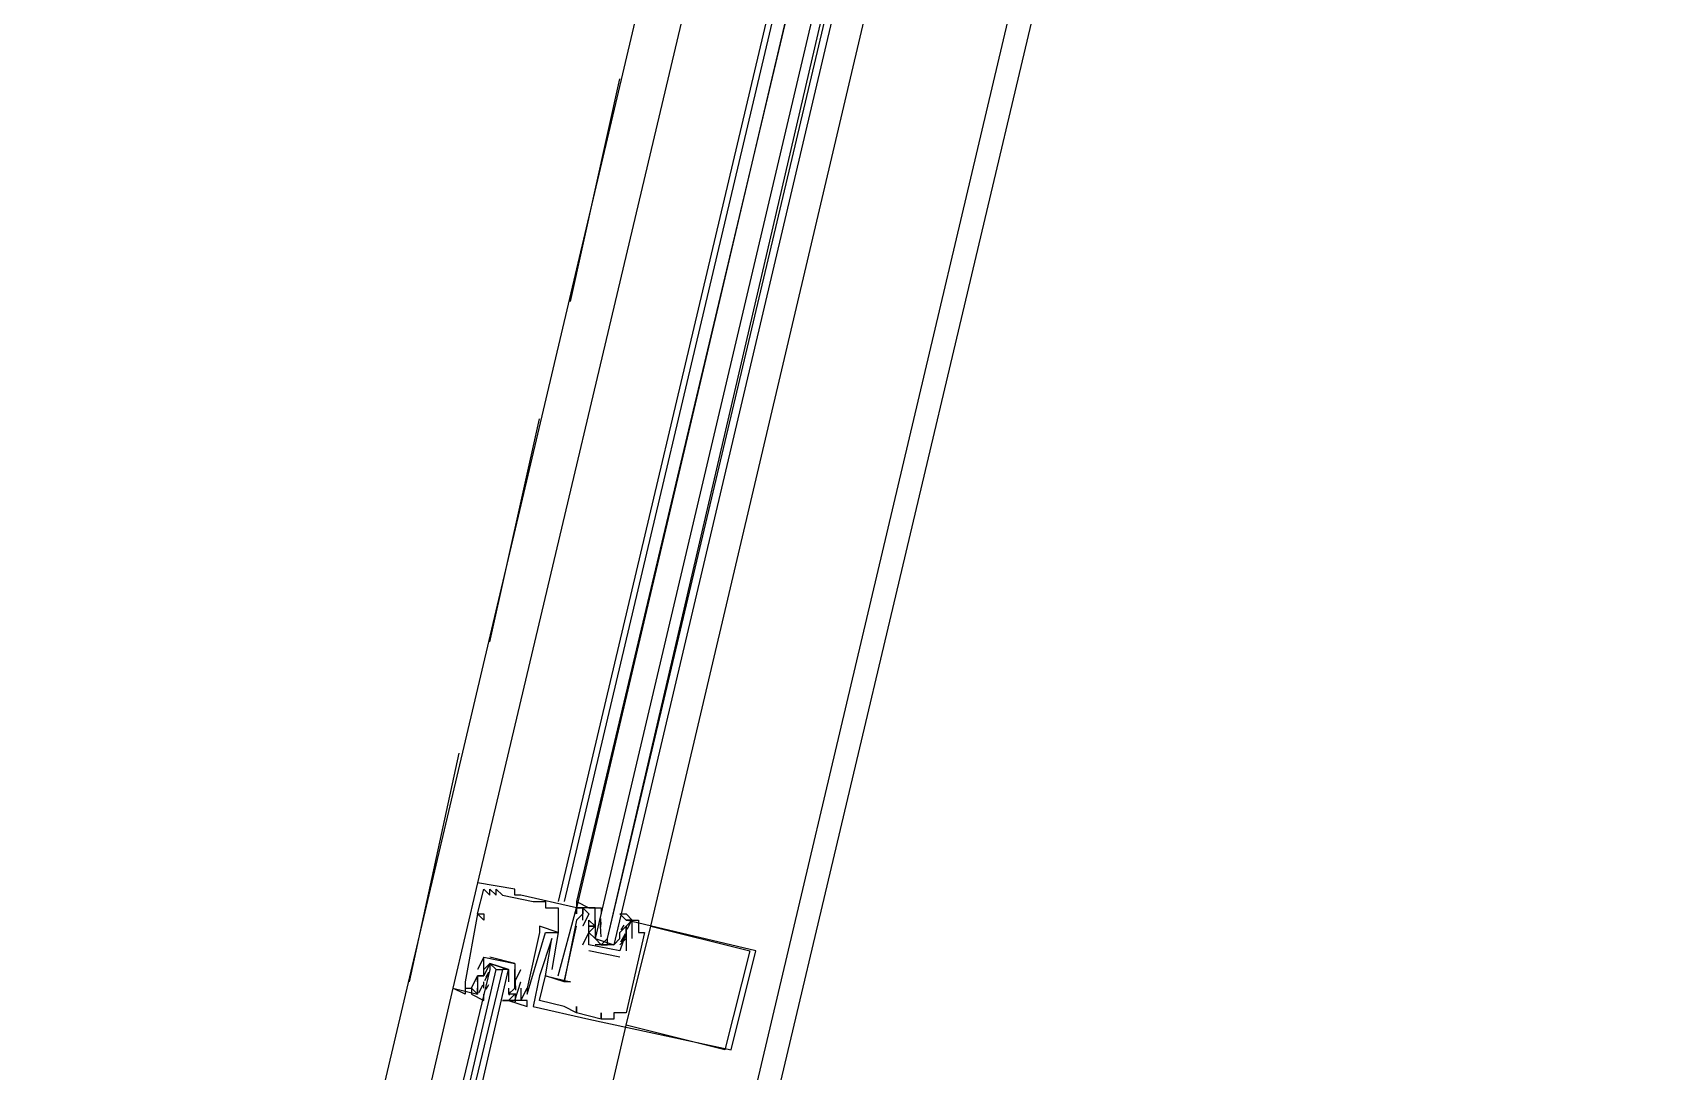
# Model space of a CAD drawing. Header units: feet. Extents: x -84 to 198, y -22 to 181.
# Drawn here: x 86.627 to 90.12, y 19.091 to 21.331 of the extents above; entities that cross this region are included whole.
import ezdxf

# ---------------------------------------------------------------- set-up
doc = ezdxf.new("R2010")
doc.units = ezdxf.units.FT
doc.layers.add('A-LINEA', color=7, linetype='CONTINUOUS')

msp = doc.modelspace()

# ---------------------------------------------------------------- linework, layer by layer
at = {"layer": 'A-LINEA'}
for p, q in [((87.16, 14.5111), (90.12, 27.0044)), ((86.6267, 15.8444), (88.3467, 23.1378)), ((87.3867, 15.6711), (89.1067, 22.9511)), ((88.3467, 22.7111), (87.5867, 19.4978)), ((88.52, 22.6711), (87.76, 19.4578)), ((88.5333, 22.6711), (87.7733, 19.4578)), ((88.56, 22.6711), (87.8, 19.4444)), ((88.56, 22.6578), (87.8, 19.4578)), ((87.96, 19.4044), (88.72, 22.6311)), ((87.7867, 20.7511), (87.8933, 21.2311)), ((87.6133, 20.0178), (87.72, 20.4978)), ((87.44, 19.2844), (87.5467, 19.7778)), ((87.5867, 19.4978), (87.5867, 19.4978)), ((87.6, 19.4844), (87.6, 19.4844)), ((87.6133, 19.4844), (87.6133, 19.4844)), ((87.6133, 19.4711), (87.6133, 19.4711)), ((87.6267, 19.4844), (87.6267, 19.4844)), ((87.6267, 19.4711), (87.6267, 19.4711)), ((87.64, 19.4711), (87.64, 19.4711)), ((87.6667, 19.4844), (87.6667, 19.4844)), ((87.6667, 19.4711), (87.6667, 19.4711)), ((87.68, 19.4711), (87.68, 19.4711)), ((87.7067, 19.4578), (87.7067, 19.4578)), ((87.72, 19.4578), (87.72, 19.4578)), ((87.7333, 19.4578), (87.7333, 19.4578)), ((87.8, 19.4578), (87.8, 19.4444)), ((87.8, 19.4578), (87.8, 19.4444)), ((87.8, 19.4578), (87.8, 19.4444)), ((87.5867, 19.4311), (87.5867, 19.4311)), ((87.5867, 19.4311), (87.5867, 19.4311)), ((87.6, 19.4311), (87.6, 19.4311)), ((87.7333, 19.4444), (87.7333, 19.4444)), ((87.76, 19.4444), (87.76, 19.4444)), ((87.8, 19.4444), (87.8, 19.4444)), ((87.8, 19.4444), (87.8, 19.4444)), ((87.8, 19.4444), (87.8, 19.4444)), ((87.8, 19.4311), (87.8, 19.4311)), ((87.8133, 19.4444), (87.8133, 19.4444)), ((87.8133, 19.4444), (87.8133, 19.4444)), ((87.8133, 19.4311), (87.8133, 19.4311)), ((87.8133, 19.4311), (87.8133, 19.4311)), ((87.8267, 19.4311), (87.8267, 19.4311)), ((87.84, 19.4444), (87.84, 19.4444)), ((87.84, 19.4311), (87.84, 19.4311)), ((87.6, 19.4178), (87.6, 19.4178)), ((87.72, 19.4044), (87.72, 19.4044)), ((87.72, 19.3911), (87.72, 19.3911)), ((87.7333, 19.3911), (87.7333, 19.3911)), ((87.76, 19.3911), (87.76, 19.3911)), ((87.76, 19.3911), (87.76, 19.3911)), ((87.8, 19.4178), (87.8, 19.4178)), ((87.8, 19.4178), (87.8, 19.4178)), ((87.8, 19.4044), (87.8, 19.4044)), ((87.8133, 19.4178), (87.8133, 19.4178)), ((87.8133, 19.4044), (87.8133, 19.4044)), ((87.8133, 19.3644), (87.8267, 19.3911)), ((87.8267, 19.4178), (87.8267, 19.4178)), ((87.8267, 19.4044), (87.8267, 19.4044)), ((87.8267, 19.4044), (87.8267, 19.4044)), ((87.8267, 19.3911), (87.8267, 19.3911)), ((87.84, 19.4178), (87.84, 19.4178)), ((87.84, 19.4178), (87.84, 19.4044)), ((87.84, 19.4044), (87.84, 19.4044)), ((87.84, 19.3911), (87.84, 19.3911)), ((87.8525, 19.3889), (87.8519, 19.4093)), ((87.8532, 19.408), (87.8522, 19.4199)), ((87.8532, 19.3813), (87.8522, 19.3932)), ((87.8526, 19.4027), (87.8523, 19.421)), ((87.8533, 19.4044), (87.8533, 19.4044)), ((87.8933, 19.3911), (87.9067, 19.4044)), ((87.8933, 19.4044), (87.8933, 19.4044)), ((87.9047, 19.3883), (87.895, 19.3703)), ((87.9018, 19.4067), (87.8956, 19.3965)), ((87.9067, 19.4178), (87.9067, 19.4178)), ((87.9067, 19.4044), (87.9067, 19.4044)), ((87.9067, 19.3911), (87.9067, 19.3911)), ((87.9067, 19.3911), (87.9067, 19.3911)), ((87.9169, 19.4137), (87.9085, 19.3974)), ((87.92, 19.4178), (87.92, 19.4178)), ((87.9333, 19.4178), (87.9333, 19.4178)), ((87.9333, 19.3911), (87.9333, 19.3911)), ((87.9467, 19.3911), (87.9467, 19.3911)), ((87.96, 19.4044), (87.96, 19.4044)), ((87.7467, 19.3778), (87.7467, 19.3778)), ((87.8133, 19.3644), (87.8133, 19.3644)), ((87.8267, 19.3644), (87.8267, 19.3644)), ((87.8267, 19.3644), (87.8267, 19.3644)), ((87.88, 19.3644), (87.84, 19.3644)), ((87.8533, 19.3644), (87.8667, 19.3644)), ((87.8933, 19.3778), (87.8933, 19.3778)), ((87.9018, 19.38), (87.8956, 19.3698)), ((87.9067, 19.3778), (87.9067, 19.3778)), ((87.9067, 19.3778), (87.9067, 19.3778)), ((87.92, 19.3778), (87.92, 19.3778)), ((87.6, 19.3378), (87.6, 19.3378)), ((87.6, 19.3378), (87.6, 19.3378)), ((87.6133, 19.3378), (87.6133, 19.3378)), ((87.6667, 19.3244), (87.6667, 19.3244)), ((87.6667, 19.3244), (87.6667, 19.3244)), ((87.8933, 19.3378), (87.8267, 19.3511)), ((87.8267, 19.3511), (87.8267, 19.3511)), ((87.8933, 19.3511), (87.8933, 19.3511)), ((87.8933, 19.3511), (87.8933, 19.3511)), ((87.8933, 19.3378), (87.8933, 19.3378)), ((87.9067, 19.3511), (87.9067, 19.3511)), ((88.1733, 19.3511), (88.1733, 19.3511)), ((88.1867, 19.3511), (88.1867, 19.3511)), ((87.56, 19.2844), (87.56, 19.2844)), ((87.5867, 19.3111), (87.5867, 19.3111)), ((87.5867, 19.2978), (87.5867, 19.2978)), ((87.5867, 19.2978), (87.5867, 19.2978)), ((87.5867, 19.2978), (87.5867, 19.2978)), ((87.5867, 19.2844), (87.5867, 19.2844)), ((87.5867, 19.2844), (87.5867, 19.2844)), ((87.6, 19.2978), (87.6, 19.2978)), ((87.6, 19.2844), (87.6, 19.2844)), ((87.6, 19.2711), (87.6, 19.2844)), ((87.602, 19.2873), (87.6116, 19.3052)), ((87.6049, 19.2956), (87.6111, 19.3057)), ((87.6133, 19.3111), (87.6133, 19.3111)), ((87.6267, 19.3111), (87.64, 19.3111)), ((87.6533, 19.2978), (87.6533, 19.2978)), ((87.6667, 19.2844), (87.6667, 19.2844)), ((87.6667, 19.2844), (87.6667, 19.2844)), ((87.6668, 19.2942), (87.6678, 19.2823)), ((87.6675, 19.2867), (87.6681, 19.2663)), ((87.68, 19.3111), (87.68, 19.3111)), ((87.68, 19.2844), (87.68, 19.2844)), ((87.72, 19.2978), (87.72, 19.2978)), ((87.7333, 19.2978), (87.7333, 19.2978)), ((87.7333, 19.2978), (87.7333, 19.2978)), ((87.7467, 19.3111), (87.7467, 19.3111)), ((87.7467, 19.2978), (87.7467, 19.2978)), ((87.76, 19.2978), (87.76, 19.2978)), ((87.7733, 19.2844), (87.7733, 19.2844)), ((87.7733, 19.2844), (87.7733, 19.2844)), ((87.7867, 19.2844), (87.7867, 19.2844)), ((87.5333, 19.2711), (87.5333, 19.2711)), ((87.56, 19.2711), (87.56, 19.2711)), ((87.5733, 19.2711), (87.5733, 19.2711)), ((87.5867, 19.2711), (87.5867, 19.2711)), ((87.5867, 19.2578), (87.5867, 19.2578)), ((87.5897, 19.2619), (87.5982, 19.2781)), ((87.6, 19.2711), (87.6, 19.2711)), ((87.6049, 19.2689), (87.6111, 19.2791)), ((87.64, 19.2578), (87.64, 19.2578)), ((87.6533, 19.2711), (87.6533, 19.2578)), ((87.6533, 19.2711), (87.6533, 19.2711)), ((87.6533, 19.2578), (87.6533, 19.2578)), ((87.6535, 19.2676), (87.6545, 19.2557)), ((87.6667, 19.2711), (87.6667, 19.2711)), ((87.6674, 19.2595), (87.6677, 19.2412)), ((87.68, 19.2711), (87.68, 19.2711)), ((87.6933, 19.2711), (87.6933, 19.2711)), ((87.6933, 19.2711), (87.6933, 19.2711)), ((87.6933, 19.2578), (87.6933, 19.2578)), ((87.6533, 19.2444), (87.6533, 19.2444)), ((87.6667, 19.2444), (87.6667, 19.2444)), ((87.68, 19.2444), (87.68, 19.2444)), ((87.68, 19.2444), (87.68, 19.2444)), ((87.6933, 19.2444), (87.6933, 19.2444)), ((87.6933, 19.2311), (87.6933, 19.2311)), ((87.7067, 19.2311), (87.7067, 19.2311)), ((87.72, 19.2444), (87.72, 19.2444)), ((87.7733, 19.2311), (87.7733, 19.2311)), ((87.8, 19.2311), (87.8, 19.2311)), ((87.8, 19.2178), (87.8, 19.2178)), ((87.8, 19.2178), (87.8, 19.2178)), ((87.8533, 19.2178), (87.8533, 19.2178)), ((87.88, 19.2178), (87.88, 19.2178)), ((87.9067, 19.2178), (87.9067, 19.2178)), ((87.8267, 19.2044), (87.8267, 19.2044)), ((87.8533, 19.2044), (87.8533, 19.2044)), ((87.8533, 19.2044), (87.8533, 19.2044)), ((87.88, 19.2044), (87.88, 19.2044)), ((87.9067, 19.1911), (87.9067, 19.1911)), ((88.12, 19.1378), (88.12, 19.1378)), ((88.1333, 19.1378), (88.1333, 19.1378))]:
    msp.add_line(p, q, dxfattribs=at)
for points in [[(88.6133, 22.6578), (87.84, 19.3778), (87.8533, 19.3644), (87.8667, 19.3778), (88.6267, 22.6444)], [(88.6533, 22.6444), (87.88, 19.3644), (87.8667, 19.3644), (87.8667, 19.3778), (88.64, 22.6444)], [(87.5867, 19.4978), (87.5333, 19.2711), (87.5867, 19.2578), (87.5867, 19.2711)], [(87.76, 19.2978), (87.8, 19.4444), (87.68, 19.4711), (87.6667, 19.4711), (87.6667, 19.4844), (87.5867, 19.4978)], [(87.5867, 19.4311), (87.6, 19.4844), (87.6133, 19.4711), (87.6133, 19.4844), (87.6267, 19.4711), (87.6267, 19.4844), (87.64, 19.4711), (87.7067, 19.4578), (87.72, 19.4578), (87.7333, 19.4578), (87.7333, 19.4444), (87.76, 19.4444), (87.76, 19.3911), (87.72, 19.4044), (87.72, 19.3911), (87.6933, 19.2711), (87.6933, 19.2711)], [(87.8, 19.4578), (87.8267, 19.4444), (87.8267, 19.4444)], [(87.8, 19.4578), (87.8267, 19.4444), (87.8267, 19.4444)], [(87.8, 19.4578), (87.8267, 19.4444), (87.8267, 19.4444)], [(87.5867, 19.4311), (87.6, 19.4311), (87.6, 19.4178), (87.5867, 19.4311), (87.56, 19.2844), (87.56, 19.2711), (87.5733, 19.2711), (87.5867, 19.2978), (87.5867, 19.2978)], [(87.84, 19.4311), (87.84, 19.4444), (87.8, 19.4444), (87.8, 19.4311), (87.8, 19.4444), (87.8133, 19.4444), (87.8133, 19.4311), (87.8, 19.4178), (87.7733, 19.2844), (87.7333, 19.2978), (87.7467, 19.3778), (87.72, 19.2978), (87.7067, 19.2311), (87.8267, 19.2044), (88.1333, 19.1378), (88.1867, 19.3511), (87.9067, 19.4178)], [(87.8133, 19.4178), (87.8133, 19.4311), (87.8133, 19.4444), (87.8267, 19.4311), (87.8133, 19.4044)], [(87.84, 19.3778), (87.8267, 19.3911), (87.84, 19.4044), (87.8267, 19.4044), (87.84, 19.4044), (87.84, 19.4311), (87.84, 19.4444), (87.8267, 19.4444), (87.8533, 19.4444), (87.8533, 19.4311)], [(87.9067, 19.4178), (87.8933, 19.4311), (87.9067, 19.4311), (87.92, 19.4178), (87.9067, 19.4178), (87.92, 19.4178), (87.9067, 19.4044), (87.9067, 19.3911), (87.9067, 19.3778), (87.8933, 19.3644)], [(87.6533, 19.2444), (87.6933, 19.2311), (87.6933, 19.2444), (87.68, 19.2444), (87.6933, 19.2711), (87.6933, 19.2578), (87.7333, 19.3911), (87.76, 19.3911), (87.7467, 19.3111)], [(87.92, 19.3778), (87.92, 19.4178), (87.9333, 19.4178), (87.9333, 19.3911), (87.9467, 19.3911), (87.9067, 19.2178), (87.88, 19.2178), (87.88, 19.2044), (87.8533, 19.2044), (87.8533, 19.2178), (87.8533, 19.2044), (87.8, 19.2178), (87.8, 19.2311), (87.8, 19.2178), (87.7733, 19.2311), (87.72, 19.2444), (87.7333, 19.2978), (87.7867, 19.2844), (87.7733, 19.2844), (87.8, 19.4044)], [(87.9067, 19.3911), (87.8933, 19.3511), (87.8267, 19.3644), (87.8267, 19.4044), (87.8267, 19.4178), (87.84, 19.4044), (87.84, 19.4178), (87.84, 19.4178)], [(87.84, 19.4044), (87.84, 19.3911), (87.84, 19.3778), (87.88, 19.3644), (87.8933, 19.3778), (87.8933, 19.3911)], [(88.1733, 19.3511), (88.12, 19.1378), (87.9067, 19.1911), (87.96, 19.4044), (88.1733, 19.3511)], [(87.9067, 19.3911), (87.9067, 19.3778), (87.9067, 19.3911), (87.9067, 19.4044), (87.9067, 19.4044)], [(87.9067, 19.3778), (87.9067, 19.3778), (87.9067, 19.3511)], [(87.2533, 17.5778), (87.6533, 19.3111), (87.64, 19.3111), (87.2267, 17.5911), (87.6267, 19.3111), (87.6133, 19.3244), (87.6133, 19.3111), (87.2, 17.5911)], [(87.6533, 19.3111), (87.6133, 19.3244), (87.6, 19.2978), (87.5867, 19.2978), (87.5867, 19.2711), (87.5867, 19.2578), (87.5733, 19.2711), (87.5733, 19.2578), (87.6, 19.2444), (87.6, 19.2578)], [(87.6, 19.3378), (87.6, 19.3378), (87.5867, 19.3111)], [(87.5867, 19.2844), (87.5867, 19.2978), (87.5867, 19.2844), (87.5867, 19.2978), (87.6, 19.2978), (87.6, 19.3378), (87.6667, 19.3244), (87.6667, 19.2844), (87.6667, 19.2711)], [(87.6, 19.2978), (87.6, 19.3111), (87.6133, 19.3244), (87.6533, 19.3111), (87.6533, 19.2978), (87.6533, 19.2844)], [(87.6667, 19.3244), (87.6667, 19.3244), (87.6133, 19.3378)], [(87.6533, 19.2444), (87.64, 19.2444), (87.6667, 19.2444), (87.6533, 19.2444), (87.6667, 19.2578), (87.6533, 19.2578), (87.6667, 19.2711), (87.6667, 19.2844), (87.6667, 19.3111)], [(87.6667, 19.2844), (87.6667, 19.2844), (87.68, 19.3111)], [(87.68, 19.2711), (87.68, 19.2444), (87.6667, 19.2444), (87.68, 19.2844)], [(87.56, 19.2711), (87.56, 19.2578), (87.5333, 19.2711), (87.1467, 17.6044)], [(87.56, 19.2711), (87.56, 19.2578), (87.5333, 19.2711)], [(87.56, 19.2711), (87.56, 19.2578), (87.5333, 19.2711)], [(87.0933, 15.7378), (87.52, 17.5244), (87.9067, 19.1911)]]:
    msp.add_lwpolyline(points, dxfattribs=at)

doc.saveas('drawing.dxf')
